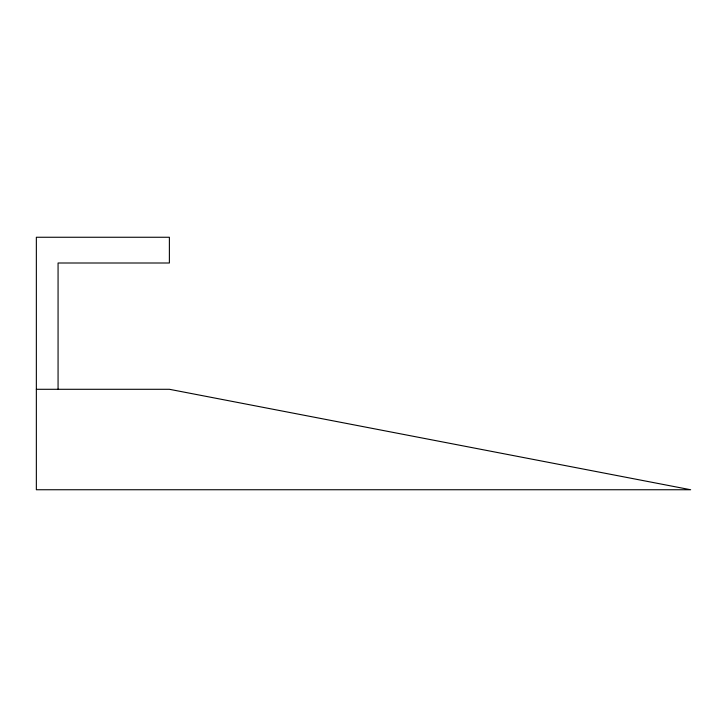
<?xml version="1.0" encoding="UTF-8"?>
<svg xmlns="http://www.w3.org/2000/svg" width="727" height="727" viewBox="0 0 727 727"><rect width="100%" height="100%" fill="white"/><g stroke="black" fill="none" stroke-linecap="round" stroke-linejoin="round"><path stroke-width="1.09" d="M36.35 389.29L169.382 389.29L690.65 489.744L36.35 489.744L36.35 237.256L169.382 237.256L169.382 263.001L58.069 263.001L58.069 389.29"/></g></svg>
